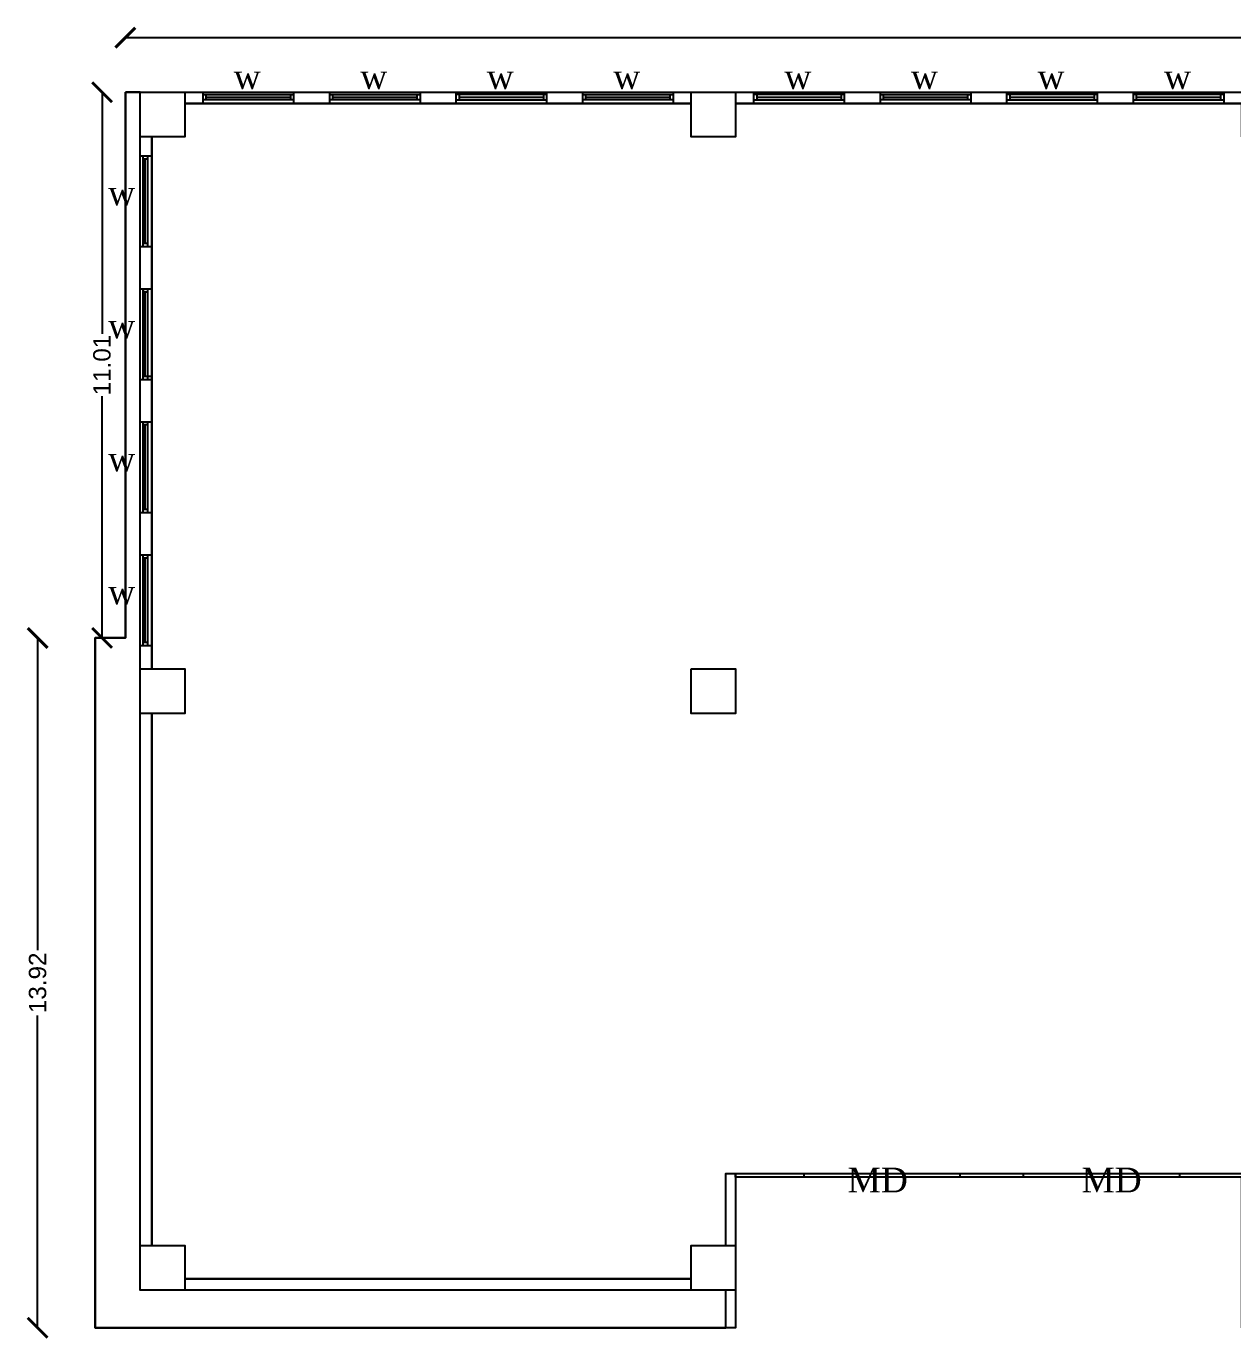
# Model space of a CAD drawing. Header units: metres. Extents: x 3229 to 14086, y -2906 to 1156.
# Drawn here: x 13638.41 to 13662.76, y -2751.09 to -2724.61 of the extents above; entities that cross this region are included whole.
import ezdxf

# ---------------------------------------------------------------- set-up
doc = ezdxf.new("R2010")
doc.units = ezdxf.units.M
doc.header["$MEASUREMENT"] = 0
doc.layers.add('BLK_1_FLR_0_BLT_UP_AREA', color=18, linetype='Continuous')
doc.layers.add('BLK_1_FLR_0_CARPET_AREA', color=18, linetype='Continuous')
doc.styles.add('arial', font='arial.ttf', dxfattribs={"height": 0.35})
doc.styles.add('TIMES NEW ROMAN', font='times.ttf')
doc.dimstyles.new('Standard3', dxfattribs={"dimtxt": 0.35, "dimasz": 0.1, "dimexe": 0.18, "dimexo": 0.0625, "dimgap": 0.09, "dimtad": 0, "dimzin": 0, "dimdsep": 46, "dimtxsty": 'arial', "dimblk": 'ARCHTICK', "dimcen": 0.09, "dimse1": 1, "dimse2": 1, "dimadec": 0, "dimazin": 0, "dimtfac": 1, "dimtofl": 0, "dimtmove": 1, "dimatfit": 3, "dimfxl": 0, "dimtolj": 1, "dimtzin": 0, "dimarcsym": 0})

# ---------------------------------------------------------------- blocks, each defined once
blk = doc.blocks.new('_ArchTick')
at = {"color": 0, "linetype": 'ByBlock', "const_width": 0.15}
blk.add_lwpolyline([(-0.5, -0.5), (0.5, 0.5)], dxfattribs=at)
blk = doc.blocks.new('*D8')
at = {"color": 0, "lineweight": -2}
for p, q in [((13640.411, -2724.838), (13721.342, -2724.838)), ((13803.872, -2724.838), (13722.942, -2724.838))]:
    blk.add_line(p, q, dxfattribs=at)
at = {"layer": 'DefPoints', "color": 0}
for p in [(13803.872, -2724.838), (13640.411, -2725.939), (13803.872, -2725.939)]:
    blk.add_point(p, dxfattribs=at)
at = {"color": 0, "lineweight": -2, "xscale": 0.4, "yscale": 0.4, "zscale": 0.4, "rotation": 180}
blk.add_blockref('_ArchTick', (13640.411, -2724.838), dxfattribs=at)
at = {"color": 0, "lineweight": -2, "xscale": 0.4, "yscale": 0.4, "zscale": 0.4}
blk.add_blockref('_ArchTick', (13803.872, -2724.838), dxfattribs=at)
at = {"color": 0, "insert": (13722.142, -2724.838), "char_height": 0.35, "attachment_point": 5, "style": 'arial'}
blk.add_mtext('\\A1;163.46', dxfattribs=at)
blk = doc.blocks.new('*D13')
at = {"color": 0, "lineweight": -2}
for p, q in [((13639.939, -2725.939), (13639.939, -2730.813)), ((13639.939, -2736.947), (13639.939, -2732.073))]:
    blk.add_line(p, q, dxfattribs=at)
at = {"layer": 'DefPoints', "color": 0}
for p in [(13640.411, -2725.939), (13639.939, -2736.947), (13640.411, -2736.947)]:
    blk.add_point(p, dxfattribs=at)
at = {"color": 0, "lineweight": -2, "xscale": 0.4, "yscale": 0.4, "zscale": 0.4}
for p, rotation in [((13639.939, -2725.939), 90), ((13639.939, -2736.947), 270)]:
    blk.add_blockref('_ArchTick', p, dxfattribs=dict(at, rotation=rotation))
at = {"color": 0, "insert": (13639.939, -2731.443), "char_height": 0.35, "attachment_point": 5, "rotation": 90, "style": 'arial'}
blk.add_mtext('\\A1;11.01', dxfattribs=at)
blk = doc.blocks.new('*D14')
at = {"color": 0, "lineweight": -2}
for p, q in [((13638.64, -2736.947), (13638.64, -2743.244)), ((13638.64, -2750.865), (13638.64, -2744.568))]:
    blk.add_line(p, q, dxfattribs=at)
at = {"layer": 'DefPoints', "color": 0}
for p in [(13639.801, -2736.947), (13638.64, -2750.865), (13639.801, -2750.865)]:
    blk.add_point(p, dxfattribs=at)
at = {"color": 0, "lineweight": -2, "xscale": 0.4, "yscale": 0.4, "zscale": 0.4}
for p, rotation in [((13638.64, -2736.947), 90), ((13638.64, -2750.865), 270)]:
    blk.add_blockref('_ArchTick', p, dxfattribs=dict(at, rotation=rotation))
at = {"color": 0, "insert": (13638.64, -2743.906), "char_height": 0.35, "attachment_point": 5, "rotation": 90, "style": 'arial'}
blk.add_mtext('\\A1;13.92', dxfattribs=at)

msp = doc.modelspace()

# ---------------------------------------------------------------- linework, layer by layer
at = {"color": 0, "ltscale": 0.2}
for p, q in [((13640.711, -2725.939), (13640.411, -2725.939)), ((13640.411, -2725.939), (13640.411, -2736.947)), ((13641.974, -2725.939), (13641.974, -2726.169)), ((13641.974, -2725.988), (13643.802, -2725.988)), ((13643.802, -2726.09), (13641.974, -2726.09)), ((13642.037, -2725.988), (13642.037, -2726.09)), ((13642.037, -2726.039), (13643.739, -2726.039)), ((13643.739, -2725.988), (13643.739, -2726.09)), ((13643.802, -2725.939), (13643.802, -2726.169)), ((13644.527, -2725.939), (13644.527, -2726.169)), ((13644.527, -2725.988), (13646.356, -2725.988)), ((13646.356, -2726.09), (13644.527, -2726.09)), ((13644.59, -2725.988), (13644.59, -2726.09)), ((13644.59, -2726.039), (13646.292, -2726.039)), ((13646.292, -2725.988), (13646.292, -2726.09)), ((13646.356, -2725.939), (13646.356, -2726.169)), ((13647.08, -2725.939), (13647.08, -2726.169)), ((13648.909, -2725.988), (13647.08, -2725.988)), ((13647.08, -2726.09), (13648.909, -2726.09)), ((13647.143, -2725.988), (13647.143, -2726.09)), ((13647.143, -2726.039), (13648.845, -2726.039)), ((13648.845, -2725.988), (13648.845, -2726.09)), ((13648.909, -2725.939), (13648.909, -2726.169)), ((13649.633, -2725.939), (13649.633, -2726.169)), ((13649.633, -2725.988), (13651.462, -2725.988)), ((13651.462, -2726.09), (13649.633, -2726.09)), ((13649.697, -2725.988), (13649.697, -2726.09)), ((13649.697, -2726.039), (13651.398, -2726.039)), ((13651.398, -2725.988), (13651.398, -2726.09)), ((13651.462, -2725.939), (13651.462, -2726.169)), ((13653.086, -2725.939), (13653.086, -2726.169)), ((13654.915, -2725.988), (13653.086, -2725.988)), ((13653.086, -2726.09), (13654.915, -2726.09)), ((13653.15, -2725.988), (13653.15, -2726.09)), ((13653.15, -2726.039), (13654.851, -2726.039)), ((13654.851, -2725.988), (13654.851, -2726.09)), ((13654.915, -2725.939), (13654.915, -2726.169)), ((13655.639, -2725.939), (13655.639, -2726.169)), ((13655.639, -2725.988), (13657.468, -2725.988)), ((13657.468, -2726.09), (13655.639, -2726.09)), ((13655.703, -2725.988), (13655.703, -2726.09)), ((13655.703, -2726.039), (13657.405, -2726.039)), ((13657.405, -2725.988), (13657.405, -2726.09)), ((13657.468, -2725.939), (13657.468, -2726.169)), ((13658.192, -2725.939), (13658.192, -2726.169)), ((13660.021, -2725.988), (13658.192, -2725.988)), ((13658.192, -2726.09), (13660.021, -2726.09)), ((13658.256, -2725.988), (13658.256, -2726.09)), ((13658.256, -2726.039), (13659.958, -2726.039)), ((13659.958, -2725.988), (13659.958, -2726.09)), ((13660.021, -2725.939), (13660.021, -2726.169)), ((13660.746, -2725.939), (13660.746, -2726.169)), ((13662.574, -2725.988), (13660.746, -2725.988)), ((13660.746, -2726.09), (13662.574, -2726.09)), ((13660.809, -2725.988), (13660.809, -2726.09)), ((13660.809, -2726.039), (13662.511, -2726.039)), ((13662.511, -2725.988), (13662.511, -2726.09)), ((13662.574, -2725.939), (13662.574, -2726.169)), ((13640.711, -2727.222), (13640.941, -2727.222)), ((13640.761, -2727.222), (13640.761, -2729.05)), ((13640.862, -2729.05), (13640.862, -2727.222)), ((13640.761, -2727.285), (13640.862, -2727.285)), ((13640.811, -2728.987), (13640.811, -2727.285)), ((13640.711, -2729.05), (13640.941, -2729.05)), ((13640.761, -2728.987), (13640.862, -2728.987)), ((13640.711, -2729.905), (13640.941, -2729.905)), ((13640.761, -2729.905), (13640.761, -2731.734)), ((13640.811, -2729.968), (13640.761, -2729.968)), ((13640.761, -2729.968), (13640.862, -2729.968)), ((13640.811, -2731.67), (13640.811, -2729.968)), ((13640.862, -2731.734), (13640.862, -2729.905)), ((13640.761, -2731.67), (13640.941, -2731.67)), ((13640.711, -2731.734), (13640.941, -2731.734)), ((13640.711, -2732.588), (13640.941, -2732.588)), ((13640.761, -2732.588), (13640.761, -2734.417)), ((13640.862, -2732.651), (13640.761, -2732.651)), ((13640.811, -2734.353), (13640.811, -2732.651)), ((13640.862, -2734.417), (13640.862, -2732.588)), ((13640.761, -2734.353), (13640.862, -2734.353)), ((13640.711, -2734.417), (13640.941, -2734.417)), ((13640.711, -2735.271), (13640.941, -2735.271)), ((13640.761, -2735.271), (13640.761, -2737.1)), ((13640.761, -2735.335), (13640.862, -2735.335)), ((13640.811, -2737.036), (13640.811, -2735.335)), ((13640.862, -2737.1), (13640.862, -2735.271)), ((13640.411, -2736.947), (13639.801, -2736.947)), ((13639.801, -2736.947), (13639.802, -2750.865)), ((13640.711, -2737.1), (13640.941, -2737.1)), ((13640.761, -2737.036), (13640.862, -2737.036)), ((13654.104, -2747.824), (13654.104, -2747.752)), ((13657.253, -2747.824), (13657.253, -2747.752)), ((13658.535, -2747.824), (13658.535, -2747.752)), ((13661.685, -2747.824), (13661.685, -2747.752)), ((13639.802, -2750.865), (13652.524, -2750.865))]:
    msp.add_line(p, q, dxfattribs=at)
for points in [[(13640.711, -2725.939), (13641.611, -2725.939), (13641.611, -2726.839), (13640.711, -2726.839)], [(13651.824, -2725.939), (13652.724, -2725.939), (13652.724, -2726.839), (13651.824, -2726.839)], [(13640.711, -2737.572), (13641.611, -2737.572), (13641.611, -2738.472), (13640.711, -2738.472)], [(13651.824, -2737.572), (13652.724, -2737.572), (13652.724, -2738.472), (13651.824, -2738.472)], [(13640.711, -2749.205), (13641.611, -2749.205), (13641.611, -2750.105), (13640.711, -2750.105)], [(13651.824, -2749.205), (13652.724, -2749.205), (13652.724, -2750.105), (13651.824, -2750.105)]]:
    msp.add_lwpolyline(points, close=True, dxfattribs=at)
for points in [[(13641.611, -2725.939), (13651.824, -2725.939)], [(13641.611, -2726.169), (13651.824, -2726.169)], [(13652.724, -2725.939), (13662.936, -2725.939)], [(13652.724, -2726.169), (13662.936, -2726.169)], [(13640.711, -2737.572), (13640.711, -2726.839)], [(13640.941, -2737.572), (13640.941, -2726.839)], [(13640.711, -2749.205), (13640.711, -2738.472)], [(13640.941, -2749.205), (13640.941, -2738.472)], [(13652.524, -2749.205), (13652.524, -2747.752), (13652.724, -2747.752), (13652.724, -2749.205)], [(13654.104, -2747.824), (13652.724, -2747.824), (13652.724, -2747.752), (13654.104, -2747.752)], [(13657.253, -2747.752), (13658.535, -2747.752)], [(13658.535, -2747.824), (13657.253, -2747.824)], [(13661.685, -2747.752), (13662.936, -2747.752), (13662.936, -2747.824), (13661.685, -2747.824)], [(13651.824, -2749.875), (13641.611, -2749.875)], [(13640.711, -2750.105), (13640.711, -2750.105)], [(13651.824, -2750.105), (13641.611, -2750.105)], [(13652.524, -2750.865), (13652.524, -2750.105)], [(13652.724, -2750.105), (13652.724, -2750.865)]]:
    msp.add_lwpolyline(points, dxfattribs=at)
at = {"layer": 'BLK_1_FLR_0_BLT_UP_AREA', "color": 18}
msp.add_lwpolyline([(13640.411, -2725.939), (13803.872, -2725.939), (13803.872, -2736.95), (13804.482, -2736.95), (13804.482, -2750.865), (13791.564, -2750.865), (13791.564, -2747.824), (13781.351, -2747.752), (13781.351, -2750.865), (13727.946, -2750.865), (13727.946, -2747.824), (13716.367, -2747.824), (13716.367, -2750.865), (13662.936, -2750.865), (13662.936, -2747.824), (13652.724, -2747.824), (13652.724, -2750.865), (13639.802, -2750.865), (13639.801, -2736.947), (13640.411, -2736.947)], close=True, dxfattribs=at)
at = {"layer": 'BLK_1_FLR_0_CARPET_AREA', "color": 18}
for points in [[(13641.611, -2726.169), (13641.611, -2726.839), (13640.941, -2726.839), (13640.941, -2737.572), (13641.611, -2737.572), (13641.611, -2738.472), (13640.941, -2738.472), (13640.941, -2749.205), (13641.611, -2749.205), (13641.611, -2749.875), (13651.824, -2749.875), (13651.824, -2749.205), (13652.524, -2749.205), (13652.524, -2747.752), (13663.136, -2747.752)], [(13699.906, -2726.839), (13699.006, -2726.839), (13699.006, -2726.169), (13694.832, -2726.169), (13694.831, -2731.391), (13687.069, -2731.39), (13687.072, -2730.79), (13674.849, -2730.79), (13674.849, -2731.39), (13667.086, -2731.39), (13667.086, -2726.169), (13663.836, -2726.169), (13663.836, -2726.839), (13662.936, -2726.839), (13662.936, -2726.169), (13652.724, -2726.169), (13652.724, -2726.839), (13651.824, -2726.839), (13651.824, -2726.169), (13641.611, -2726.169)]]:
    msp.add_lwpolyline(points, dxfattribs=at)

# ---------------------------------------------------------------- texts
at = {"color": 0, "char_height": 0.5, "attachment_point": 1, "style": 'TIMES NEW ROMAN'}
for s, insert in [('{\\W3.695938; }w', (13641.899, -2725.374)), ('{\\W3.695938; }w', (13644.452, -2725.374)), ('{\\W3.695938; }w', (13647.005, -2725.374)), ('{\\W3.695938; }w', (13649.558, -2725.374)), ('{\\W3.695938; }w', (13653.011, -2725.374)), ('{\\W3.695938; }w', (13655.564, -2725.374)), ('{\\W3.695938; }w', (13658.118, -2725.374)), ('{\\W3.695938; }w', (13660.671, -2725.374)), ('{\\W3.695938; }w', (13639.365, -2727.721)), ('{\\W3.695938; }w', (13639.365, -2730.405)), ('{\\W3.695938; }w', (13639.365, -2733.088)), ('{\\W3.695938; }w', (13639.365, -2735.771)), ('{\\W1.995743; }MD', (13654.607, -2747.634)), ('{\\W1.995743; }MD', (13659.325, -2747.634))]:
    msp.add_mtext_dynamic_manual_height_columns(s, width=1.88596, gutter_width=15, heights=[0], dxfattribs=dict(at, insert=insert))

# ---------------------------------------------------------------- dimensions: what is measured, and where the dimension line sits
at = {"color": 0}
dim = msp.add_linear_dim(base=(13803.872, -2724.838), p1=(13640.411, -2725.939), p2=(13803.872, -2725.939), dimstyle='Standard3', override={"dimasz": 0.4}, dxfattribs=at)
dim.commit()
dim.dimension.update_dxf_attribs({"geometry": '*D8', "text_midpoint": (13722.142, -2724.838)})
for p1, p2, distance, picture, middle in [((13640.411, -2725.939), (13640.411, -2736.947), -0.473, '*D13', (13639.939, -2731.443)), ((13639.801, -2736.947), (13639.801, -2750.865), -1.162, '*D14', (13638.64, -2743.906))]:
    dim = msp.add_aligned_dim(p1=p1, p2=p2, distance=distance, dimstyle='Standard3', override={"dimasz": 0.4}, dxfattribs=at)
    dim.commit()
    dim.dimension.update_dxf_attribs({"geometry": picture, "text_midpoint": middle})

doc.saveas('drawing.dxf')
